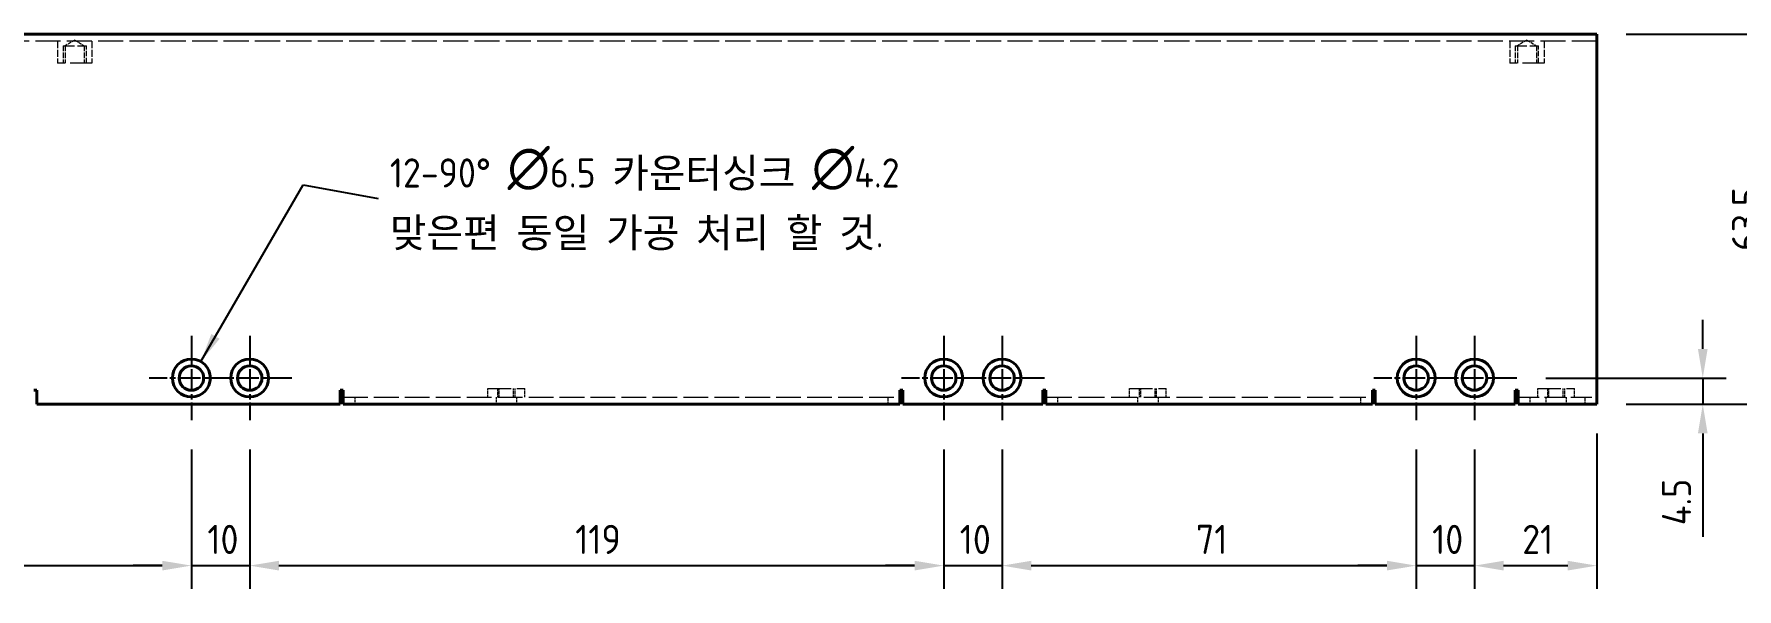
# Model space of a CAD drawing. Header units: millimetres. Extents: x 0 to 1188, y 0 to 840.
# Drawn here: x 577.5 to 869.5, y 494.1 to 589.3 of the extents above; entities that cross this region are included whole.
import ezdxf

# ---------------------------------------------------------------- set-up
doc = ezdxf.new("R2010")
doc.units = ezdxf.units.MM
doc.header["$LTSCALE"] = 2
doc.linetypes.add('CHAIN', pattern=[0.3543, 0.2362, -0.0295, 0.0591, -0.0295])
doc.linetypes.add('DASHED', pattern=[0.2067, 0.1654, -0.0413])
for name, color, linetype, lineweight in [('가려진 것(ISO)', 2, 'DASHED', 18), ('가시적인 것(ISO)', 3, 'Continuous', 40), ('기호(ISO)', 5, 'Continuous', 25), ('중심 표식(ISO)', 1, 'Continuous', 25), ('치수(ISO)', 2, 'Continuous', 25)]:
    doc.layers.add(name, color=color, linetype=linetype, lineweight=lineweight)
doc.styles.add('치수 텍스트_PSTEK_POSCO', font='isocp.shx')
doc.dimstyles.new('치수_PSTEK_POSCO', dxfattribs={"dimscale": 2, "dimtxt": 2.5, "dimasz": 2.5, "dimexe": 2, "dimexo": 2.5, "dimgap": 1, "dimtad": 1, "dimrnd": 1e-08, "dimdsep": 46, "dimtxsty": '치수 텍스트_PSTEK_POSCO', "dimcen": 0.09, "dimdle": 10, "dimclrd": 7, "dimclre": 7, "dimclrt": 2, "dimadec": 1, "dimazin": 2, "dimtfac": 1, "dimtmove": 0, "dimatfit": 3, "dimfxl": 0, "dimtolj": 1, "dimlwd": -1, "dimlwe": -1, "dimarcsym": 0})
doc.dimstyles.new('치수_PSTEK_POSCO$7', dxfattribs={"dimscale": 2, "dimtxt": 2.5, "dimasz": 2.5, "dimexe": 2, "dimexo": 2.5, "dimgap": 1, "dimtad": 1, "dimrnd": 1e-08, "dimdsep": 46, "dimtxsty": '치수 텍스트_PSTEK_POSCO', "dimcen": 0.09, "dimdle": 10, "dimclrd": 7, "dimclre": 7, "dimclrt": 2, "dimadec": 1, "dimazin": 2, "dimtfac": 1, "dimtmove": 0, "dimatfit": 3, "dimfxl": 0, "dimtolj": 1, "dimlwd": -1, "dimlwe": -1, "dimarcsym": 0})

# ---------------------------------------------------------------- blocks, each defined once
blk = doc.blocks.new('*D60')
at = {"layer": 'Defpoints', "color": 0}
for p in [(348.49, 528.21), (604.49, 523.06), (604.49, 498.13)]:
    blk.add_point(p, dxfattribs=at)
at = {"layer": '치수(ISO)', "color": 7}
for p, q in [((348.49, 523.21), (348.49, 494.13)), ((604.49, 518.06), (604.49, 494.13)), ((353.49, 498.13), (599.49, 498.13))]:
    blk.add_line(p, q, dxfattribs=at)
for points in [[(353.49, 498.96), (353.49, 497.3), (348.49, 498.13)], [(599.49, 498.96), (599.49, 497.3), (604.49, 498.13)]]:
    blk.add_solid(points, dxfattribs=at)
at = {"layer": '치수(ISO)', "color": 2, "insert": (471.8, 502.63), "char_height": 5, "attachment_point": 4, "style": '치수 텍스트_PSTEK_POSCO'}
blk.add_mtext('\\A1;256', dxfattribs=at)
blk = doc.blocks.new('*D61')
at = {"layer": 'Defpoints', "color": 0}
for p in [(604.49, 523.06), (614.49, 523.06), (614.49, 498.13)]:
    blk.add_point(p, dxfattribs=at)
at = {"layer": '치수(ISO)', "color": 7}
for p, q in [((604.49, 518.06), (604.49, 494.13)), ((614.49, 518.06), (614.49, 494.13)), ((599.49, 498.13), (594.49, 498.13)), ((604.49, 498.13), (614.49, 498.13)), ((619.49, 498.13), (624.49, 498.13))]:
    blk.add_line(p, q, dxfattribs=at)
for points in [[(599.49, 498.96), (599.49, 497.3), (604.49, 498.13)], [(619.49, 498.96), (619.49, 497.3), (614.49, 498.13)]]:
    blk.add_solid(points, dxfattribs=at)
at = {"layer": '치수(ISO)', "color": 2, "insert": (607.24, 502.63), "char_height": 5, "attachment_point": 4, "style": '치수 텍스트_PSTEK_POSCO'}
blk.add_mtext('\\A1;10', dxfattribs=at)
blk = doc.blocks.new('*D62')
at = {"layer": 'Defpoints', "color": 0}
for p in [(614.49, 523.06), (733.49, 523.06), (733.49, 498.13)]:
    blk.add_point(p, dxfattribs=at)
at = {"layer": '치수(ISO)', "color": 7}
for p, q in [((614.49, 518.06), (614.49, 494.13)), ((733.49, 518.06), (733.49, 494.13)), ((619.49, 498.13), (728.49, 498.13))]:
    blk.add_line(p, q, dxfattribs=at)
for points in [[(619.49, 498.96), (619.49, 497.3), (614.49, 498.13)], [(728.49, 498.96), (728.49, 497.3), (733.49, 498.13)]]:
    blk.add_solid(points, dxfattribs=at)
at = {"layer": '치수(ISO)', "color": 2, "insert": (670.31, 502.63), "char_height": 5, "attachment_point": 4, "style": '치수 텍스트_PSTEK_POSCO'}
blk.add_mtext('\\A1;119', dxfattribs=at)
blk = doc.blocks.new('*D63')
at = {"layer": 'Defpoints', "color": 0}
for p in [(733.49, 523.06), (743.49, 523.06), (743.49, 498.13)]:
    blk.add_point(p, dxfattribs=at)
at = {"layer": '치수(ISO)', "color": 7}
for p, q in [((733.49, 518.06), (733.49, 494.13)), ((743.49, 518.06), (743.49, 494.13)), ((728.49, 498.13), (723.49, 498.13)), ((733.49, 498.13), (743.49, 498.13)), ((748.49, 498.13), (753.49, 498.13))]:
    blk.add_line(p, q, dxfattribs=at)
for points in [[(728.49, 498.96), (728.49, 497.3), (733.49, 498.13)], [(748.49, 498.96), (748.49, 497.3), (743.49, 498.13)]]:
    blk.add_solid(points, dxfattribs=at)
at = {"layer": '치수(ISO)', "color": 2, "insert": (736.24, 502.63), "char_height": 5, "attachment_point": 4, "style": '치수 텍스트_PSTEK_POSCO'}
blk.add_mtext('\\A1;10', dxfattribs=at)
blk = doc.blocks.new('*D64')
at = {"layer": 'Defpoints', "color": 0}
for p in [(743.49, 523.06), (814.49, 523.06), (814.49, 498.13)]:
    blk.add_point(p, dxfattribs=at)
at = {"layer": '치수(ISO)', "color": 7}
for p, q in [((743.49, 518.06), (743.49, 494.13)), ((814.49, 518.06), (814.49, 494.13)), ((748.49, 498.13), (809.49, 498.13))]:
    blk.add_line(p, q, dxfattribs=at)
for points in [[(748.49, 498.96), (748.49, 497.3), (743.49, 498.13)], [(809.49, 498.96), (809.49, 497.3), (814.49, 498.13)]]:
    blk.add_solid(points, dxfattribs=at)
at = {"layer": '치수(ISO)', "color": 2, "insert": (776.74, 502.63), "char_height": 5, "attachment_point": 4, "style": '치수 텍스트_PSTEK_POSCO'}
blk.add_mtext('\\A1;71', dxfattribs=at)
blk = doc.blocks.new('*D65')
at = {"layer": 'Defpoints', "color": 0}
for p in [(814.49, 523.06), (824.49, 523.06), (824.49, 498.13)]:
    blk.add_point(p, dxfattribs=at)
at = {"layer": '치수(ISO)', "color": 7}
for p, q in [((814.49, 518.06), (814.49, 494.13)), ((824.49, 518.06), (824.49, 494.13)), ((809.49, 498.13), (804.49, 498.13)), ((814.49, 498.13), (824.49, 498.13)), ((829.49, 498.13), (834.49, 498.13))]:
    blk.add_line(p, q, dxfattribs=at)
for points in [[(809.49, 498.96), (809.49, 497.3), (814.49, 498.13)], [(829.49, 498.96), (829.49, 497.3), (824.49, 498.13)]]:
    blk.add_solid(points, dxfattribs=at)
at = {"layer": '치수(ISO)', "color": 2, "insert": (817.24, 502.63), "char_height": 5, "attachment_point": 4, "style": '치수 텍스트_PSTEK_POSCO'}
blk.add_mtext('\\A1;10', dxfattribs=at)
blk = doc.blocks.new('*D66')
at = {"layer": 'Defpoints', "color": 0}
for p in [(845.49, 525.81), (824.49, 523.06), (845.49, 498.13)]:
    blk.add_point(p, dxfattribs=at)
at = {"layer": '치수(ISO)', "color": 7}
for p, q in [((845.49, 520.81), (845.49, 494.13)), ((824.49, 518.06), (824.49, 494.13)), ((829.49, 498.13), (840.49, 498.13))]:
    blk.add_line(p, q, dxfattribs=at)
for points in [[(829.49, 498.96), (829.49, 497.3), (824.49, 498.13)], [(840.49, 498.96), (840.49, 497.3), (845.49, 498.13)]]:
    blk.add_solid(points, dxfattribs=at)
at = {"layer": '치수(ISO)', "color": 2, "insert": (832.68, 502.63), "char_height": 5, "attachment_point": 4, "style": '치수 텍스트_PSTEK_POSCO'}
blk.add_mtext('\\A1;21', dxfattribs=at)
blk = doc.blocks.new('*D67')
at = {"layer": 'Defpoints', "color": 0}
for p in [(831.74, 530.31), (863.64, 530.31), (845.49, 525.81)]:
    blk.add_point(p, dxfattribs=at)
at = {"layer": '치수(ISO)', "color": 7}
for p, q in [((863.64, 535.31), (863.64, 540.31)), ((836.74, 530.31), (867.64, 530.31)), ((863.64, 530.31), (863.64, 525.81)), ((850.49, 525.81), (867.64, 525.81)), ((863.64, 520.81), (863.64, 503.06))]:
    blk.add_line(p, q, dxfattribs=at)
for points in [[(862.81, 535.31), (864.47, 535.31), (863.64, 530.31)], [(862.81, 520.81), (864.47, 520.81), (863.64, 525.81)]]:
    blk.add_solid(points, dxfattribs=at)
at = {"layer": '치수(ISO)', "color": 2, "insert": (859.14, 505.06), "char_height": 5, "attachment_point": 4, "rotation": 90, "style": '치수 텍스트_PSTEK_POSCO'}
blk.add_mtext('\\A1;4.5', dxfattribs=at)
blk = doc.blocks.new('*D68')
at = {"layer": 'Defpoints', "color": 0}
for p in [(845.49, 589.31), (845.49, 525.81), (875.66, 525.81)]:
    blk.add_point(p, dxfattribs=at)
at = {"layer": '치수(ISO)', "color": 7}
for p, q in [((850.49, 589.31), (879.66, 589.31)), ((875.66, 584.31), (875.66, 530.81)), ((850.49, 525.81), (879.66, 525.81))]:
    blk.add_line(p, q, dxfattribs=at)
for points in [[(874.83, 584.31), (876.49, 584.31), (875.66, 589.31)], [(874.83, 530.81), (876.49, 530.81), (875.66, 525.81)]]:
    blk.add_solid(points, dxfattribs=at)
at = {"layer": '치수(ISO)', "color": 2, "insert": (871.16, 552.05), "char_height": 5, "attachment_point": 4, "rotation": 90, "style": '치수 텍스트_PSTEK_POSCO'}
blk.add_mtext('\\A1;63.5', dxfattribs=at)

msp = doc.modelspace()

# ---------------------------------------------------------------- linework, layer by layer
at = {"layer": '가려진 것(ISO)', "ltscale": 13.004564}
msp.add_line((845.492, 588.105), (350.892, 588.105), dxfattribs=at)
at = {"layer": '가려진 것(ISO)', "ltscale": 3.618824}
for p, q in [((581.542, 588.105), (581.542, 584.305)), ((587.442, 588.105), (587.442, 584.305)), ((830.542, 588.105), (830.542, 584.305)), ((836.442, 588.105), (836.442, 584.305))]:
    msp.add_line(p, q, dxfattribs=at)
at = {"layer": '가려진 것(ISO)', "ltscale": 2.856945}
for p, q in [((582.492, 587.305), (582.492, 584.305)), ((582.871, 587.305), (582.871, 584.305)), ((586.113, 587.305), (586.113, 584.305)), ((586.492, 584.305), (586.492, 587.305)), ((831.492, 587.305), (831.492, 584.305)), ((831.871, 587.305), (831.871, 584.305)), ((835.113, 587.305), (835.113, 584.305)), ((835.492, 584.305), (835.492, 587.305))]:
    msp.add_line(p, q, dxfattribs=at)
at = {"layer": '가려진 것(ISO)', "ltscale": 5.983681}
for p, q in [((582.492, 587.305), (586.492, 587.305)), ((831.492, 587.305), (835.492, 587.305))]:
    msp.add_line(p, q, dxfattribs=at)
at = {"layer": '가려진 것(ISO)', "ltscale": 1.800898}
for p, q in [((584.492, 588.279), (582.871, 587.305)), ((584.492, 588.279), (586.113, 587.305)), ((833.492, 588.279), (831.871, 587.305)), ((833.492, 588.279), (835.113, 587.305))]:
    msp.add_line(p, q, dxfattribs=at)
at = {"layer": '가려진 것(ISO)', "ltscale": 11.209118}
for p, q in [((587.442, 584.305), (581.542, 584.305)), ((836.442, 584.305), (830.542, 584.305))]:
    msp.add_line(p, q, dxfattribs=at)
at = {"layer": '가려진 것(ISO)', "ltscale": 11.969058}
for p, q in [((655.342, 528.505), (661.642, 528.505)), ((765.342, 528.505), (771.642, 528.505)), ((835.342, 528.505), (841.642, 528.505))]:
    msp.add_line(p, q, dxfattribs=at)
at = {"layer": '가려진 것(ISO)', "ltscale": 1.428422}
for p, q in [((655.342, 527.005), (655.342, 528.505)), ((656.992, 528.505), (656.992, 527.005)), ((657.262, 527.005), (657.262, 528.505)), ((659.721, 527.005), (659.721, 528.505)), ((659.992, 527.005), (659.992, 528.505)), ((661.642, 527.005), (661.642, 528.505)), ((765.342, 527.005), (765.342, 528.505)), ((766.992, 528.505), (766.992, 527.005)), ((767.262, 527.005), (767.262, 528.505)), ((769.721, 527.005), (769.721, 528.505)), ((769.992, 527.005), (769.992, 528.505)), ((771.642, 527.005), (771.642, 528.505)), ((835.342, 527.005), (835.342, 528.505)), ((836.992, 528.505), (836.992, 527.005)), ((837.262, 527.005), (837.262, 528.505)), ((839.721, 527.005), (839.721, 528.505)), ((839.992, 527.005), (839.992, 528.505)), ((841.642, 527.005), (841.642, 528.505))]:
    msp.add_line(p, q, dxfattribs=at)
at = {"layer": '가려진 것(ISO)', "ltscale": 12.833952}
msp.add_line((630.492, 527.005), (725.992, 527.005), dxfattribs=at)
at = {"layer": '가려진 것(ISO)', "ltscale": 1.142718}
for p, q in [((632.492, 527.005), (632.492, 525.805)), ((656.742, 527.005), (656.742, 525.805)), ((660.242, 527.005), (660.242, 525.805)), ((723.992, 525.805), (723.992, 527.005)), ((752.992, 527.005), (752.992, 525.805)), ((766.742, 527.005), (766.742, 525.805)), ((770.242, 527.005), (770.242, 525.805)), ((804.992, 525.805), (804.992, 527.005)), ((833.992, 527.005), (833.992, 525.805)), ((836.742, 527.005), (836.742, 525.805)), ((840.242, 527.005), (840.242, 525.805)), ((843.492, 525.805), (843.492, 527.005))]:
    msp.add_line(p, q, dxfattribs=at)
at = {"layer": '가려진 것(ISO)', "ltscale": 13.546203}
msp.add_line((750.992, 527.005), (806.992, 527.005), dxfattribs=at)
at = {"layer": '가려진 것(ISO)', "ltscale": 10.885341}
msp.add_line((831.992, 527.005), (845.492, 527.005), dxfattribs=at)
at = {"layer": '가시적인 것(ISO)'}
for p, q in [((350.892, 589.305), (845.492, 589.305)), ((845.492, 586.905), (845.492, 589.305)), ((845.492, 586.905), (845.492, 528.205)), ((577.492, 528.205), (577.992, 528.205)), ((577.992, 528.205), (577.992, 525.805)), ((629.992, 525.805), (577.992, 525.805)), ((629.992, 528.205), (630.492, 528.205)), ((629.992, 528.205), (629.992, 525.805)), ((630.492, 525.805), (630.492, 528.205)), ((725.992, 525.805), (630.492, 525.805)), ((725.992, 528.205), (726.492, 528.205)), ((725.992, 528.205), (725.992, 525.805)), ((726.492, 528.205), (726.492, 525.805)), ((750.492, 525.805), (726.492, 525.805)), ((750.492, 528.205), (750.992, 528.205)), ((750.492, 528.205), (750.492, 525.805)), ((750.992, 525.805), (750.992, 528.205)), ((806.992, 525.805), (750.992, 525.805)), ((806.992, 528.205), (806.992, 525.805)), ((806.992, 528.205), (807.492, 528.205)), ((807.492, 528.205), (807.492, 525.805)), ((831.492, 525.805), (807.492, 525.805)), ((831.492, 528.205), (831.992, 528.205)), ((831.492, 528.205), (831.492, 525.805)), ((831.992, 525.805), (831.992, 528.205)), ((845.492, 525.805), (831.992, 525.805)), ((845.492, 525.805), (845.492, 528.205))]:
    msp.add_line(p, q, dxfattribs=at)
for centre, radius in [((604.492, 530.305), 3.25), ((604.492, 530.305), 2.1), ((614.492, 530.305), 3.25), ((614.492, 530.305), 2.1), ((733.492, 530.305), 3.25), ((733.492, 530.305), 2.1), ((743.492, 530.305), 3.25), ((743.492, 530.305), 2.1), ((814.492, 530.305), 3.25), ((814.492, 530.305), 2.1), ((824.492, 530.305), 3.25), ((824.492, 530.305), 2.1)]:
    msp.add_circle(centre, radius, dxfattribs=at)
at = {"layer": '중심 표식(ISO)', "linetype": 'CHAIN', "ltscale": 8.056153}
for p, q in [((604.492, 537.555), (604.492, 523.055)), ((614.492, 537.555), (614.492, 523.055)), ((733.492, 537.555), (733.492, 523.055)), ((743.492, 537.555), (743.492, 523.055)), ((814.492, 537.555), (814.492, 523.055)), ((824.492, 537.555), (824.492, 523.055)), ((611.742, 530.305), (597.242, 530.305)), ((621.742, 530.305), (607.242, 530.305)), ((740.742, 530.305), (726.242, 530.305)), ((750.742, 530.305), (736.242, 530.305)), ((821.742, 530.305), (807.242, 530.305)), ((831.742, 530.305), (817.242, 530.305))]:
    msp.add_line(p, q, dxfattribs=at)

# ---------------------------------------------------------------- texts
at = {"layer": '기호(ISO)', "color": 2, "insert": (638.518, 561.085), "char_height": 5, "width": 103.09251, "attachment_point": 4, "line_spacing_factor": 1.05, "style": '치수 텍스트_PSTEK_POSCO'}
msp.add_mtext('{12-90° \\fAIGDT|b0|i0;\\H7.0000;n\\fisocp|b0|i0;\\H5.0000;6.5 카운터싱크 \\fAIGDT|b0|i0;\\H7.0000;n\\fisocp|b0|i0;\\H5.0000;4.2\\P맞은편 동일 가공 처리 할 것.}', dxfattribs=at)

# ---------------------------------------------------------------- dimensions: what is measured, and where the dimension line sits
at = {"layer": '치수(ISO)', "color": 7}
for base, p1, p2, angle, override, picture, middle in [((875.661, 525.805), (845.492, 589.305), (845.492, 525.805), 90, {"dimdec": 2, "dimtp": 0, "dimtm": 0, "dimtdec": 2, "dimtofl": 0, "dimatfit": 1}, '*D68', (875.661, 557.555)), ((863.639, 530.305), (845.492, 525.805), (831.742, 530.305), 90, {"dimdec": 2, "dimtp": 0, "dimtm": 0, "dimtdec": 2, "dimtofl": 1, "dimatfit": 1}, '*D67', (863.639, 508.916)), ((845.492, 498.13), (824.492, 523.055), (845.492, 525.805), 180, {"dimdec": 2, "dimtp": 0, "dimtm": 0, "dimtdec": 2, "dimtofl": 0, "dimatfit": 1}, '*D66', (834.992, 498.13)), ((614.492, 498.13), (604.492, 523.055), (614.492, 523.055), 180, {"dimdec": 2, "dimtp": 0, "dimtm": 0, "dimtdec": 2, "dimtofl": 1, "dimatfit": 1}, '*D61', (609.492, 498.13)), ((733.492, 498.13), (614.492, 523.055), (733.492, 523.055), 180, {"dimdec": 2, "dimtp": 0, "dimtm": 0, "dimtdec": 2, "dimtofl": 0, "dimatfit": 1}, '*D62', (673.992, 498.13)), ((743.492, 498.13), (733.492, 523.055), (743.492, 523.055), 180, {"dimdec": 2, "dimtp": 0, "dimtm": 0, "dimtdec": 2, "dimtofl": 1, "dimatfit": 1}, '*D63', (738.492, 498.13)), ((814.492, 498.13), (743.492, 523.055), (814.492, 523.055), 180, {"dimdec": 2, "dimtp": 0, "dimtm": 0, "dimtdec": 2, "dimtofl": 0, "dimatfit": 1}, '*D64', (778.992, 498.13)), ((824.492, 498.13), (814.492, 523.055), (824.492, 523.055), 180, {"dimdec": 2, "dimtp": 0, "dimtm": 0, "dimtdec": 2, "dimtofl": 1, "dimatfit": 1}, '*D65', (819.492, 498.13))]:
    dim = msp.add_linear_dim(base=base, p1=p1, p2=p2, angle=angle, dimstyle='치수_PSTEK_POSCO', override=override, dxfattribs=at)
    dim.commit()
    dim.dimension.update_dxf_attribs({"geometry": picture, "text_midpoint": middle, "dimtype": 160})
dim = msp.add_linear_dim(base=(604.492, 498.13), p1=(348.492, 528.205), p2=(604.492, 523.055), dimstyle='치수_PSTEK_POSCO', override={"dimdec": 2, "dimtp": 0, "dimtm": 0, "dimtdec": 2, "dimtofl": 0, "dimatfit": 1}, dxfattribs=at)
dim.commit()
dim.dimension.update_dxf_attribs({"geometry": '*D60', "text_midpoint": (476.492, 498.13), "dimtype": 160})

# ---------------------------------------------------------------- leaders
at = {"layer": '기호(ISO)', "color": 7, "annotation_type": 0, "has_hookline": 1, "hookline_direction": 0, "text_width": 94.055}
msp.add_leader([(606.117, 533.12), (623.633, 563.459), (636.518, 561.085)], dimstyle='치수_PSTEK_POSCO$7', override={"dimtad": 0}, dxfattribs=at)

doc.saveas('drawing.dxf')
